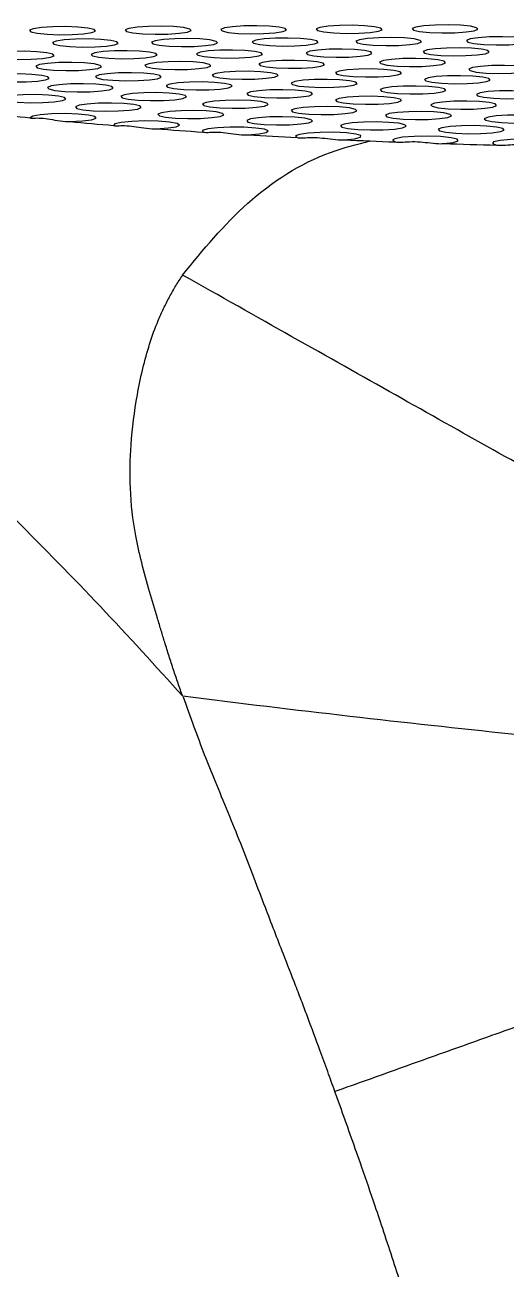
# Model space of a CAD drawing. Extents: x -54 to 18, y -18 to 89.
# Drawn here: x -22.762 to -21.888, y 19.416 to 21.676 of the extents above; entities that cross this region are included whole.
import ezdxf

# ---------------------------------------------------------------- set-up
doc = ezdxf.new("R2010")
doc.units = 0
doc.header["$MEASUREMENT"] = 0
doc.layers.add('GEOMETRY', color=2, linetype='Continuous', lineweight=25)

# ---------------------------------------------------------------- blocks, each defined once
blk = doc.blocks.new('2026 MINI-ASPIRE')
at = {"layer": 'GEOMETRY', "flags": 128}
for points in [[(-4.8457, -29.0928), (-4.8233, -29.0936), (-4.8, -29.0933), (-4.7794, -29.0919), (-4.7647, -29.0897), (-4.758, -29.087), (-4.7604, -29.0841), (-4.7716, -29.0816), (-4.7897, -29.0798), (-4.8122, -29.079), (-4.8355, -29.0793), (-4.8561, -29.0807), (-4.8708, -29.0829), (-4.8775, -29.0856), (-4.8751, -29.0885), (-4.8639, -29.091), (-4.8457, -29.0928)], [(-4.6721, -29.092), (-4.6497, -29.0928), (-4.6264, -29.0925), (-4.6058, -29.0911), (-4.591, -29.0889), (-4.5844, -29.0862), (-4.5868, -29.0833), (-4.5979, -29.0808), (-4.6161, -29.079), (-4.6386, -29.0782), (-4.6618, -29.0785), (-4.6824, -29.0799), (-4.6972, -29.0821), (-4.7039, -29.0848), (-4.7014, -29.0877), (-4.6903, -29.0902), (-4.6721, -29.092)], [(-4.4985, -29.0912), (-4.4761, -29.092), (-4.4528, -29.0917), (-4.4322, -29.0903), (-4.4174, -29.0881), (-4.4108, -29.0854), (-4.4132, -29.0825), (-4.4244, -29.08), (-4.4425, -29.0782), (-4.465, -29.0774), (-4.4883, -29.0777), (-4.5088, -29.0791), (-4.5236, -29.0813), (-4.5303, -29.084), (-4.5278, -29.0868), (-4.5167, -29.0894), (-4.4985, -29.0912)], [(-4.3252, -29.0903), (-4.3027, -29.0912), (-4.2794, -29.0909), (-4.2588, -29.0895), (-4.2441, -29.0873), (-4.2374, -29.0846), (-4.2398, -29.0817), (-4.251, -29.0792), (-4.2692, -29.0774), (-4.2916, -29.0766), (-4.3149, -29.0769), (-4.3355, -29.0782), (-4.3502, -29.0805), (-4.3569, -29.0832), (-4.3545, -29.086), (-4.3433, -29.0885), (-4.3252, -29.0903)], [(-4.1511, -29.0895), (-4.1287, -29.0903), (-4.1054, -29.09), (-4.0848, -29.0887), (-4.0701, -29.0865), (-4.0634, -29.0837), (-4.0658, -29.0809), (-4.077, -29.0784), (-4.0952, -29.0766), (-4.1176, -29.0758), (-4.1409, -29.0761), (-4.1615, -29.0774), (-4.1762, -29.0797), (-4.1829, -29.0824), (-4.1805, -29.0852), (-4.1693, -29.0877), (-4.1511, -29.0895)], [(-4.8042, -29.1152), (-4.7818, -29.116), (-4.7585, -29.1157), (-4.7379, -29.1143), (-4.7231, -29.1121), (-4.7165, -29.1094), (-4.7189, -29.1066), (-4.73, -29.1041), (-4.7482, -29.1023), (-4.7707, -29.1014), (-4.7939, -29.1017), (-4.8145, -29.1031), (-4.8293, -29.1053), (-4.8359, -29.108), (-4.8335, -29.1109), (-4.8224, -29.1134), (-4.8042, -29.1152)], [(-4.6242, -29.1144), (-4.6018, -29.1152), (-4.5785, -29.1149), (-4.5579, -29.1135), (-4.5431, -29.1113), (-4.5365, -29.1086), (-4.5389, -29.1057), (-4.55, -29.1032), (-4.5682, -29.1014), (-4.5907, -29.1006), (-4.6139, -29.1009), (-4.6345, -29.1023), (-4.6493, -29.1045), (-4.656, -29.1072), (-4.6535, -29.1101), (-4.6424, -29.1126), (-4.6242, -29.1144)], [(-4.4413, -29.1135), (-4.4189, -29.1143), (-4.3956, -29.114), (-4.375, -29.1127), (-4.3603, -29.1105), (-4.3536, -29.1077), (-4.356, -29.1049), (-4.3672, -29.1024), (-4.3854, -29.1006), (-4.4078, -29.0998), (-4.4311, -29.1001), (-4.4517, -29.1014), (-4.4664, -29.1036), (-4.4731, -29.1064), (-4.4707, -29.1092), (-4.4595, -29.1117), (-4.4413, -29.1135)], [(-4.2533, -29.1126), (-4.2308, -29.1134), (-4.2075, -29.1131), (-4.187, -29.1117), (-4.1722, -29.1095), (-4.1655, -29.1068), (-4.168, -29.1039), (-4.1791, -29.1014), (-4.1973, -29.0996), (-4.2197, -29.0988), (-4.243, -29.0991), (-4.2636, -29.1005), (-4.2784, -29.1027), (-4.285, -29.1054), (-4.2826, -29.1083), (-4.2715, -29.1108), (-4.2533, -29.1126)], [(-4.0523, -29.1113), (-4.0299, -29.1121), (-4.0066, -29.1118), (-3.986, -29.1104), (-3.9713, -29.1082), (-3.9646, -29.1055), (-3.967, -29.1026), (-3.9782, -29.1001), (-3.9964, -29.0983), (-4.0188, -29.0975), (-4.0421, -29.0978), (-4.0627, -29.0992), (-4.0774, -29.1014), (-4.0841, -29.1041), (-4.0817, -29.107), (-4.0705, -29.1095), (-4.0523, -29.1113)], [(-4.9205, -29.1376), (-4.8981, -29.1384), (-4.8748, -29.1381), (-4.8542, -29.1367), (-4.8394, -29.1345), (-4.8328, -29.1318), (-4.8352, -29.1289), (-4.8463, -29.1264), (-4.8645, -29.1246), (-4.887, -29.1238), (-4.9102, -29.1241), (-4.9308, -29.1255), (-4.9456, -29.1277), (-4.9522, -29.1304), (-4.9498, -29.1333), (-4.9387, -29.1358), (-4.9205, -29.1376)], [(-4.7338, -29.1365), (-4.7113, -29.1373), (-4.688, -29.137), (-4.6674, -29.1357), (-4.6527, -29.1335), (-4.646, -29.1307), (-4.6484, -29.1279), (-4.6596, -29.1254), (-4.6778, -29.1236), (-4.7002, -29.1228), (-4.7235, -29.1231), (-4.7441, -29.1244), (-4.7588, -29.1266), (-4.7655, -29.1294), (-4.7631, -29.1322), (-4.7519, -29.1347), (-4.7338, -29.1365)], [(-4.5424, -29.1353), (-4.52, -29.1361), (-4.4967, -29.1358), (-4.4761, -29.1344), (-4.4614, -29.1322), (-4.4547, -29.1295), (-4.4571, -29.1266), (-4.4683, -29.1241), (-4.4864, -29.1223), (-4.5089, -29.1215), (-4.5322, -29.1218), (-4.5528, -29.1232), (-4.5675, -29.1254), (-4.5742, -29.1281), (-4.5718, -29.131), (-4.5606, -29.1335), (-4.5424, -29.1353)], [(-4.3434, -29.1337), (-4.321, -29.1345), (-4.2977, -29.1342), (-4.2771, -29.1328), (-4.2624, -29.1306), (-4.2557, -29.1279), (-4.2581, -29.125), (-4.2693, -29.1225), (-4.2875, -29.1207), (-4.3099, -29.1199), (-4.3332, -29.1202), (-4.3538, -29.1216), (-4.3685, -29.1238), (-4.3752, -29.1265), (-4.3728, -29.1294), (-4.3616, -29.1319), (-4.3434, -29.1337)], [(-4.1307, -29.1312), (-4.1083, -29.132), (-4.085, -29.1317), (-4.0644, -29.1304), (-4.0497, -29.1282), (-4.043, -29.1254), (-4.0454, -29.1226), (-4.0566, -29.1201), (-4.0748, -29.1183), (-4.0972, -29.1175), (-4.1205, -29.1178), (-4.1411, -29.1191), (-4.1558, -29.1213), (-4.1625, -29.1241), (-4.1601, -29.1269), (-4.1489, -29.1294), (-4.1307, -29.1312)], [(-4.8344, -29.1579), (-4.812, -29.1587), (-4.7887, -29.1584), (-4.7681, -29.157), (-4.7534, -29.1548), (-4.7467, -29.1521), (-4.7491, -29.1493), (-4.7603, -29.1467), (-4.7785, -29.1449), (-4.8009, -29.1441), (-4.8242, -29.1444), (-4.8448, -29.1458), (-4.8595, -29.148), (-4.8662, -29.1507), (-4.8638, -29.1536), (-4.8526, -29.1561), (-4.8344, -29.1579)], [(-4.6362, -29.1562), (-4.6138, -29.157), (-4.5905, -29.1567), (-4.5699, -29.1553), (-4.5552, -29.1531), (-4.5485, -29.1504), (-4.5509, -29.1475), (-4.5621, -29.145), (-4.5802, -29.1432), (-4.6027, -29.1424), (-4.626, -29.1427), (-4.6465, -29.1441), (-4.6613, -29.1463), (-4.668, -29.149), (-4.6655, -29.1519), (-4.6544, -29.1544), (-4.6362, -29.1562)], [(-4.4297, -29.1539), (-4.4073, -29.1547), (-4.384, -29.1544), (-4.3634, -29.1531), (-4.3487, -29.1509), (-4.342, -29.1481), (-4.3444, -29.1453), (-4.3556, -29.1428), (-4.3737, -29.141), (-4.3962, -29.1402), (-4.4195, -29.1405), (-4.44, -29.1418), (-4.4548, -29.144), (-4.4615, -29.1468), (-4.459, -29.1496), (-4.4479, -29.1521), (-4.4297, -29.1539)], [(-4.2101, -29.1505), (-4.1876, -29.1514), (-4.1643, -29.1511), (-4.1437, -29.1497), (-4.129, -29.1475), (-4.1223, -29.1447), (-4.1247, -29.1419), (-4.1359, -29.1394), (-4.1541, -29.1376), (-4.1765, -29.1368), (-4.1998, -29.1371), (-4.2204, -29.1384), (-4.2351, -29.1407), (-4.2418, -29.1434), (-4.2394, -29.1462), (-4.2282, -29.1487), (-4.2101, -29.1505)], [(-4.0484, -29.1632), (-4.0259, -29.164), (-4.0026, -29.1637), (-3.9821, -29.1624), (-3.9673, -29.1601), (-3.9606, -29.1574), (-3.9631, -29.1546), (-3.9742, -29.1521), (-3.9924, -29.1503), (-4.0148, -29.1495), (-4.0381, -29.1498), (-4.0587, -29.1511), (-4.0734, -29.1533), (-4.0801, -29.1561), (-4.0777, -29.1589), (-4.0665, -29.1614), (-4.0484, -29.1632)], [(-4.9295, -29.1787), (-4.9071, -29.1795), (-4.8838, -29.1792), (-4.8632, -29.1779), (-4.8485, -29.1756), (-4.8418, -29.1729), (-4.8442, -29.1701), (-4.8554, -29.1676), (-4.8735, -29.1658), (-4.896, -29.165), (-4.9193, -29.1653), (-4.9398, -29.1666), (-4.9546, -29.1688), (-4.9613, -29.1716), (-4.9588, -29.1744), (-4.9477, -29.1769), (-4.9295, -29.1787)], [(-4.7261, -29.1765), (-4.7036, -29.1774), (-4.6804, -29.1771), (-4.6598, -29.1757), (-4.645, -29.1735), (-4.6384, -29.1708), (-4.6408, -29.1679), (-4.6519, -29.1654), (-4.6701, -29.1636), (-4.6925, -29.1628), (-4.7158, -29.1631), (-4.7364, -29.1644), (-4.7512, -29.1667), (-4.7578, -29.1694), (-4.7554, -29.1722), (-4.7443, -29.1747), (-4.7261, -29.1765)], [(-4.5141, -29.1737), (-4.4917, -29.1745), (-4.4684, -29.1742), (-4.4478, -29.1728), (-4.433, -29.1706), (-4.4264, -29.1679), (-4.4288, -29.1651), (-4.4399, -29.1626), (-4.4581, -29.1608), (-4.4806, -29.1599), (-4.5038, -29.1602), (-4.5244, -29.1616), (-4.5392, -29.1638), (-4.5459, -29.1665), (-4.5434, -29.1694), (-4.5323, -29.1719), (-4.5141, -29.1737)], [(-4.2901, -29.1696), (-4.2677, -29.1704), (-4.2444, -29.1701), (-4.2238, -29.1688), (-4.2091, -29.1666), (-4.2024, -29.1638), (-4.2048, -29.161), (-4.216, -29.1585), (-4.2342, -29.1567), (-4.2566, -29.1559), (-4.2799, -29.1562), (-4.3005, -29.1575), (-4.3152, -29.1597), (-4.3219, -29.1625), (-4.3195, -29.1653), (-4.3083, -29.1678), (-4.2901, -29.1696)], [(-4.1287, -29.1818), (-4.1063, -29.1827), (-4.083, -29.1824), (-4.0624, -29.181), (-4.0477, -29.1788), (-4.041, -29.1761), (-4.0434, -29.1732), (-4.0546, -29.1707), (-4.0727, -29.1689), (-4.0952, -29.1681), (-4.1185, -29.1684), (-4.139, -29.1697), (-4.1538, -29.172), (-4.1605, -29.1747), (-4.158, -29.1775), (-4.1469, -29.18), (-4.1287, -29.1818)], [(-4.8133, -29.1965), (-4.7909, -29.1974), (-4.7676, -29.1971), (-4.747, -29.1957), (-4.7323, -29.1935), (-4.7256, -29.1907), (-4.728, -29.1879), (-4.7392, -29.1854), (-4.7574, -29.1836), (-4.7798, -29.1828), (-4.8031, -29.1831), (-4.8237, -29.1844), (-4.8384, -29.1867), (-4.8451, -29.1894), (-4.8427, -29.1922), (-4.8315, -29.1947), (-4.8133, -29.1965)], [(-4.5975, -29.1932), (-4.5751, -29.194), (-4.5518, -29.1937), (-4.5312, -29.1923), (-4.5164, -29.1901), (-4.5098, -29.1874), (-4.5122, -29.1846), (-4.5233, -29.1821), (-4.5415, -29.1803), (-4.564, -29.1794), (-4.5873, -29.1797), (-4.6078, -29.1811), (-4.6226, -29.1833), (-4.6293, -29.186), (-4.6268, -29.1889), (-4.6157, -29.1914), (-4.5975, -29.1932)], [(-4.4512, -29.2075), (-4.4288, -29.2083), (-4.4055, -29.208), (-4.3849, -29.2067), (-4.3701, -29.2044), (-4.3635, -29.2017), (-4.3659, -29.1989), (-4.377, -29.1964), (-4.3952, -29.1946), (-4.4177, -29.1938), (-4.441, -29.194), (-4.4615, -29.1954), (-4.4763, -29.1976), (-4.483, -29.2004), (-4.4805, -29.2032), (-4.4694, -29.2057), (-4.4512, -29.2075)], [(-4.3706, -29.1886), (-4.3481, -29.1894), (-4.3248, -29.1891), (-4.3042, -29.1878), (-4.2895, -29.1855), (-4.2828, -29.1828), (-4.2852, -29.18), (-4.2964, -29.1775), (-4.3146, -29.1757), (-4.337, -29.1748), (-4.3603, -29.1751), (-4.3809, -29.1765), (-4.3956, -29.1787), (-4.4023, -29.1815), (-4.3999, -29.1843), (-4.3887, -29.1868), (-4.3706, -29.1886)], [(-4.2093, -29.2005), (-4.1868, -29.2013), (-4.1636, -29.201), (-4.143, -29.1997), (-4.1282, -29.1975), (-4.1216, -29.1947), (-4.124, -29.1919), (-4.1351, -29.1894), (-4.1533, -29.1876), (-4.1757, -29.1868), (-4.199, -29.1871), (-4.2196, -29.1884), (-4.2344, -29.1906), (-4.241, -29.1934), (-4.2386, -29.1962), (-4.2275, -29.1987), (-4.2093, -29.2005)], [(-4.0344, -29.2091), (-4.012, -29.2099), (-3.9887, -29.2096), (-3.9681, -29.2083), (-3.9534, -29.2061), (-3.9467, -29.2033), (-3.9491, -29.2005), (-3.9603, -29.198), (-3.9785, -29.1962), (-4.0009, -29.1954), (-4.0242, -29.1957), (-4.0448, -29.197), (-4.0595, -29.1992), (-4.0662, -29.202), (-4.0638, -29.2048), (-4.0526, -29.2073), (-4.0344, -29.2091)], [(-4.8992, -29.2163), (-4.8768, -29.2171), (-4.8535, -29.2168), (-4.8329, -29.2154), (-4.8181, -29.2132), (-4.8115, -29.2105), (-4.8139, -29.2077), (-4.8251, -29.2051), (-4.8432, -29.2033), (-4.8657, -29.2025), (-4.889, -29.2028), (-4.9095, -29.2042), (-4.9243, -29.2064), (-4.931, -29.2091), (-4.9285, -29.212), (-4.9174, -29.2145), (-4.8992, -29.2163)], [(-4.7624, -29.2317), (-4.74, -29.2325), (-4.7167, -29.2322), (-4.6961, -29.2309), (-4.6814, -29.2286), (-4.6747, -29.2259), (-4.6771, -29.2231), (-4.6883, -29.2206), (-4.7065, -29.2188), (-4.7289, -29.2179), (-4.7522, -29.2182), (-4.7728, -29.2196), (-4.7875, -29.2218), (-4.7942, -29.2245), (-4.7918, -29.2274), (-4.7806, -29.2299), (-4.7624, -29.2317)], [(-4.6801, -29.2125), (-4.6577, -29.2133), (-4.6344, -29.213), (-4.6138, -29.2117), (-4.599, -29.2094), (-4.5924, -29.2067), (-4.5948, -29.2039), (-4.6059, -29.2014), (-4.6241, -29.1996), (-4.6466, -29.1988), (-4.6698, -29.199), (-4.6904, -29.2004), (-4.7052, -29.2026), (-4.7119, -29.2054), (-4.7094, -29.2082), (-4.6983, -29.2107), (-4.6801, -29.2125)], [(-4.5318, -29.2263), (-4.5094, -29.2272), (-4.4861, -29.2269), (-4.4655, -29.2255), (-4.4507, -29.2233), (-4.4441, -29.2206), (-4.4465, -29.2177), (-4.4577, -29.2152), (-4.4758, -29.2134), (-4.4983, -29.2126), (-4.5216, -29.2129), (-4.5421, -29.2143), (-4.5569, -29.2165), (-4.5636, -29.2192), (-4.5611, -29.222), (-4.55, -29.2246), (-4.5318, -29.2263)], [(-4.29, -29.2192), (-4.2676, -29.22), (-4.2443, -29.2197), (-4.2237, -29.2184), (-4.209, -29.2161), (-4.2023, -29.2134), (-4.2047, -29.2106), (-4.2159, -29.2081), (-4.234, -29.2063), (-4.2565, -29.2054), (-4.2798, -29.2057), (-4.3004, -29.2071), (-4.3151, -29.2093), (-4.3218, -29.212), (-4.3194, -29.2149), (-4.3082, -29.2174), (-4.29, -29.2192)], [(-4.1171, -29.228), (-4.0946, -29.2289), (-4.0713, -29.2286), (-4.0508, -29.2272), (-4.036, -29.225), (-4.0293, -29.2223), (-4.0318, -29.2194), (-4.0429, -29.2169), (-4.0611, -29.2151), (-4.0835, -29.2143), (-4.1068, -29.2146), (-4.1274, -29.216), (-4.1422, -29.2182), (-4.1488, -29.2209), (-4.1464, -29.2237), (-4.1353, -29.2262), (-4.1171, -29.228)], [(-4.8042, -29.2515), (-4.7817, -29.2503), (-4.765, -29.2481), (-4.7569, -29.2453), (-4.7588, -29.2423), (-4.7703, -29.2397), (-4.7894, -29.2378), (-4.8131, -29.237), (-4.8374, -29.2375), (-4.8581, -29.2391), (-4.8719, -29.2415), (-4.8764, -29.2445)], [(-4.6126, -29.2452), (-4.5902, -29.246), (-4.5669, -29.2457), (-4.5463, -29.2443), (-4.5316, -29.2421), (-4.5249, -29.2394), (-4.5273, -29.2366), (-4.5385, -29.234), (-4.5566, -29.2322), (-4.5791, -29.2314), (-4.6024, -29.2317), (-4.6229, -29.2331), (-4.6377, -29.2353), (-4.6444, -29.238), (-4.6419, -29.2409), (-4.6308, -29.2434), (-4.6126, -29.2452)], [(-4.3707, -29.2379), (-4.3483, -29.2387), (-4.325, -29.2384), (-4.3044, -29.237), (-4.2896, -29.2348), (-4.283, -29.2321), (-4.2854, -29.2292), (-4.2965, -29.2267), (-4.3147, -29.2249), (-4.3372, -29.2241), (-4.3604, -29.2244), (-4.381, -29.2258), (-4.3958, -29.228), (-4.4025, -29.2307), (-4.4, -29.2336), (-4.3889, -29.2361), (-4.3707, -29.2379)], [(-4.1992, -29.2469), (-4.1768, -29.2477), (-4.1535, -29.2474), (-4.1329, -29.2461), (-4.1181, -29.2439), (-4.1115, -29.2411), (-4.1139, -29.2383), (-4.125, -29.2358), (-4.1432, -29.234), (-4.1657, -29.2332), (-4.189, -29.2335), (-4.2095, -29.2348), (-4.2243, -29.237), (-4.231, -29.2398), (-4.2285, -29.2426), (-4.2174, -29.2451), (-4.1992, -29.2469)], [(-4.0199, -29.2533), (-3.9975, -29.2541), (-3.9742, -29.2538), (-3.9536, -29.2525), (-3.9389, -29.2503), (-3.9322, -29.2475), (-3.9346, -29.2447), (-3.9458, -29.2422), (-3.9639, -29.2404), (-3.9864, -29.2396), (-4.0097, -29.2399), (-4.0302, -29.2412), (-4.045, -29.2434), (-4.0517, -29.2462), (-4.0492, -29.249), (-4.0381, -29.2515), (-4.0199, -29.2533)], [(-4.6476, -29.2645), (-4.6261, -29.263), (-4.6112, -29.2607), (-4.6054, -29.2578), (-4.6097, -29.2548), (-4.6233, -29.2523), (-4.6439, -29.2507), (-4.6681, -29.2502), (-4.6919, -29.251), (-4.7113, -29.2528), (-4.7229, -29.2554), (-4.7249, -29.2584)], [(-4.4811, -29.2756), (-4.4609, -29.2739), (-4.448, -29.2713), (-4.4445, -29.2683), (-4.4511, -29.2654), (-4.4667, -29.2631), (-4.4885, -29.2618), (-4.5131, -29.2616), (-4.5362, -29.2626), (-4.5539, -29.2647), (-4.5633, -29.2675), (-4.5628, -29.2705)], [(-4.4515, -29.2566), (-4.4291, -29.2574), (-4.4058, -29.2571), (-4.3852, -29.2557), (-4.3705, -29.2535), (-4.3638, -29.2508), (-4.3662, -29.248), (-4.3774, -29.2454), (-4.3956, -29.2436), (-4.418, -29.2428), (-4.4413, -29.2431), (-4.4619, -29.2445), (-4.4766, -29.2467), (-4.4833, -29.2494), (-4.4809, -29.2523), (-4.4697, -29.2548), (-4.4515, -29.2566)], [(-4.2812, -29.2658), (-4.2587, -29.2666), (-4.2355, -29.2663), (-4.2149, -29.2649), (-4.2001, -29.2627), (-4.1934, -29.26), (-4.1959, -29.2571), (-4.207, -29.2546), (-4.2252, -29.2528), (-4.2476, -29.252), (-4.2709, -29.2523), (-4.2915, -29.2537), (-4.3063, -29.2559), (-4.3129, -29.2586), (-4.3105, -29.2615), (-4.2994, -29.264), (-4.2812, -29.2658)], [(-4.1036, -29.2726), (-4.0811, -29.2734), (-4.0579, -29.2731), (-4.0373, -29.2718), (-4.0225, -29.2695), (-4.0158, -29.2668), (-4.0183, -29.264), (-4.0294, -29.2615), (-4.0476, -29.2597), (-4.07, -29.2588), (-4.0933, -29.2591), (-4.1139, -29.2605), (-4.1287, -29.2627), (-4.1353, -29.2655), (-4.1329, -29.2683), (-4.1218, -29.2708), (-4.1036, -29.2726)], [(-4.3065, -29.2845), (-4.2876, -29.2826), (-4.2768, -29.2799), (-4.2757, -29.2769), (-4.2846, -29.2741), (-4.302, -29.272), (-4.3249, -29.2709), (-4.3496, -29.271), (-4.3717, -29.2723), (-4.3876, -29.2746), (-4.3947, -29.2775), (-4.3917, -29.2805)], [(-4.1253, -29.2914), (-4.1081, -29.2892), (-4.0994, -29.2864), (-4.1008, -29.2834), (-4.1119, -29.2807), (-4.131, -29.2788), (-4.1547, -29.278), (-4.1791, -29.2784), (-4.2001, -29.28), (-4.2141, -29.2825), (-4.2187, -29.2854), (-4.2132, -29.2884)], [(-3.9395, -29.296), (-3.9241, -29.2936), (-3.9177, -29.2907), (-3.9214, -29.2877), (-3.9347, -29.2852), (-3.9552, -29.2835), (-3.9795, -29.283), (-4.0035, -29.2837), (-4.0231, -29.2856), (-4.035, -29.2882), (-4.0371, -29.2912), (-4.0292, -29.294)]]:
    blk.add_lwpolyline(points, dxfattribs=at)
at = {"layer": 'GEOMETRY'}
for centre, radius, start, end in [((-4.1952, -22.5545), 6.7245, 263.5604, 264.18613), ((-4.0253, -20.8046), 8.4827, 264.73182, 265.26919), ((-3.887, -19.0477), 10.2451, 265.74268, 266.21776), ((-3.7833, -17.3903), 11.9057, 266.63985, 267.0708), ((-3.7135, -15.938), 13.3597, 267.4563, 267.85647), ((-3.6737, -14.7863), 14.5121, 268.2165, 268.59619)]:
    blk.add_arc(centre, radius, start, end, dxfattribs=at)
for points, knots in [([(-4.8764, -29.2445), (-4.8757, -29.2449), (-4.8742, -29.2456), (-4.8644, -29.2445), (-4.8498, -29.2456), (-4.8318, -29.2487), (-4.8162, -29.2514), (-4.807, -29.2515), (-4.8042, -29.2515)], [0, 0, 0, 0, 0.182916, 0.36517, 0.55816, 0.734993, 0.920261, 1, 1, 1, 1]), ([(-4.7249, -29.2584), (-4.7235, -29.2588), (-4.7208, -29.2595), (-4.7092, -29.2583), (-4.6933, -29.2592), (-4.6746, -29.2622), (-4.659, -29.2645), (-4.6501, -29.2645), (-4.6476, -29.2645)], [0, 0, 0, 0, 0.183751, 0.366846, 0.560428, 0.738044, 0.92435, 1, 1, 1, 1]), ([(-4.5996, -29.5301), (-4.5623, -29.4845), (-4.4879, -29.3933), (-4.3644, -29.3132), (-4.283, -29.2927), (-4.2585, -29.2865)], [0, 0, 0, 0, 0.4114398, 0.8227866, 1, 1, 1, 1]), ([(-4.5628, -29.2705), (-4.5608, -29.2708), (-4.5567, -29.2715), (-4.5436, -29.2702), (-4.5266, -29.2709), (-4.5073, -29.2736), (-4.4919, -29.2758), (-4.4835, -29.2756), (-4.4811, -29.2756)], [0, 0, 0, 0, 0.1846, 0.368553, 0.562739, 0.741158, 0.928515, 1, 1, 1, 1]), ([(-4.3917, -29.2805), (-4.389, -29.2808), (-4.3837, -29.2814), (-4.3691, -29.28), (-4.3511, -29.2805), (-4.3315, -29.283), (-4.3165, -29.2849), (-4.3086, -29.2846), (-4.3065, -29.2845)], [0, 0, 0, 0, 0.185457, 0.370273, 0.56507, 0.744304, 0.932714, 1, 1, 1, 1]), ([(-4.2132, -29.2884), (-4.21, -29.2886), (-4.2035, -29.2892), (-4.1875, -29.2876), (-4.1688, -29.288), (-4.1491, -29.2902), (-4.1346, -29.2918), (-4.1272, -29.2915), (-4.1253, -29.2914)], [0, 0, 0, 0, 0.186311, 0.371989, 0.567399, 0.747451, 0.936906, 1, 1, 1, 1]), ([(-4.0292, -29.294), (-4.0254, -29.2943), (-4.0177, -29.2948), (-4.0006, -29.293), (-3.9813, -29.2932), (-3.9617, -29.2952), (-3.9479, -29.2965), (-3.9411, -29.2961), (-3.9395, -29.296)], [0, 0, 0, 0, 0.187155, 0.373684, 0.569701, 0.750567, 0.941048, 1, 1, 1, 1]), ([(-4.5995, -30.2953), (-4.6023, -30.2873), (-4.608, -30.2713), (-4.6162, -30.2469), (-4.6243, -30.2222), (-4.6317, -30.1986), (-4.6387, -30.1756), (-4.6479, -30.145), (-4.6601, -30.1037), (-4.674, -30.0539), (-4.6881, -29.9916), (-4.6963, -29.9199), (-4.6944, -29.8341), (-4.6851, -29.7616), (-4.6726, -29.7008), (-4.6602, -29.6555), (-4.6471, -29.6193), (-4.6344, -29.5909), (-4.6237, -29.57), (-4.6122, -29.5496), (-4.6038, -29.5366), (-4.5995, -29.5301)], [0, 0, 0, 0, 0.031866, 0.064172, 0.096926, 0.130138, 0.15737, 0.187671, 0.250745, 0.31976, 0.382216, 0.491885, 0.590739, 0.705301, 0.767046, 0.824756, 0.882201, 0.911941, 0.941802, 0.970648, 1, 1, 1, 1]), ([(-3.3119, -30.2554), (-3.3901, -30.2107), (-3.4755, -30.162), (-3.6613, -30.0572), (-3.7616, -30.001), (-3.9767, -29.8806), (-4.0914, -29.8164), (-4.335, -29.6795), (-4.4637, -29.6068), (-4.5996, -29.5301)], [0, 0, 0, 0, 0.25, 0.25, 0.5, 0.5, 0.75, 0.75, 1, 1, 1, 1]), ([(-3.4461, -30.4247), (-3.5351, -30.4146), (-3.626, -30.4043), (-3.8114, -30.3842), (-3.9061, -30.3743), (-4.0987, -30.3538), (-4.1967, -30.3431), (-4.3958, -30.3203), (-4.4968, -30.308), (-4.5995, -30.2953)], [0, 0, 0, 0, 0.25, 0.25, 0.5, 0.5, 0.75, 0.75, 1, 1, 1, 1]), ([(-4.323, -31.0132), (-4.3274, -31.0011), (-4.3364, -30.9761), (-4.3528, -30.9312), (-4.3683, -30.8892), (-4.3831, -30.85), (-4.3979, -30.8116), (-4.4147, -30.7685), (-4.4332, -30.7212), (-4.4507, -30.6752), (-4.471, -30.6223), (-4.4933, -30.5647), (-4.517, -30.5059), (-4.5393, -30.4522), (-4.5601, -30.4006), (-4.5793, -30.3498), (-4.5918, -30.3149), (-4.5983, -30.2967)], [0, 0, 0, 0, 0.050229, 0.103896, 0.186605, 0.225302, 0.267528, 0.347512, 0.406033, 0.465755, 0.540107, 0.62756, 0.707092, 0.787971, 0.854761, 0.924644, 1, 1, 1, 1]), ([(-3.7308, -34.948), (-3.7308, -34.808), (-3.7356, -34.6621), (-3.7574, -34.3579), (-3.7745, -34.1997), (-3.8242, -33.871), (-3.8569, -33.7005), (-3.9414, -33.3479), (-3.9934, -33.1658), (-4.1209, -32.7915), (-4.1965, -32.5994), (-4.376, -32.2079), (-4.4799, -32.0086), (-4.7206, -31.6071), (-4.8576, -31.405), (-5.1686, -31.0043), (-5.3427, -30.8057), (-5.5369, -30.6131)], [0, 0, 0, 0, 0.125, 0.125, 0.25, 0.25, 0.375, 0.375, 0.5, 0.5, 0.625, 0.625, 0.75, 0.75, 0.875, 0.875, 1, 1, 1, 1]), ([(-3.3885, -30.6754), (-3.4657, -30.7039), (-3.543, -30.7324), (-3.6986, -30.7893), (-3.7768, -30.8176), (-3.8942, -30.8599), (-3.9334, -30.874), (-4.0116, -30.902), (-4.0506, -30.9159), (-4.1286, -30.9437), (-4.1675, -30.9576), (-4.2452, -30.9854), (-4.2841, -30.9993), (-4.323, -31.0132)], [0, 0, 0, 0, 0.25, 0.25, 0.5, 0.5, 0.625, 0.625, 0.75, 0.75, 0.875, 0.875, 1, 1, 1, 1]), ([(-4.0152, -32.0159), (-4.0206, -31.995), (-4.0313, -31.9532), (-4.0478, -31.8905), (-4.0646, -31.8279), (-4.0819, -31.7654), (-4.0996, -31.7029), (-4.1176, -31.6405), (-4.1409, -31.5616), (-4.1695, -31.4682), (-4.2037, -31.3607), (-4.2317, -31.2754), (-4.2561, -31.2028), (-4.281, -31.1307), (-4.3044, -31.0651), (-4.3199, -31.0219), (-4.323, -31.0132)], [0, 0, 0, 0, 0.061682, 0.123406, 0.185174, 0.246991, 0.308857, 0.370776, 0.43275, 0.543975, 0.649999, 0.755332, 0.800835, 0.868746, 0.973663, 1, 1, 1, 1])]:
    blk.add_open_spline(points, degree=3, knots=knots, dxfattribs=at)
blk.add_open_spline([(-4.5995, -30.2953), (-4.6974, -30.1852), (-4.7987, -30.0781), (-4.9033, -29.9743)], degree=3, dxfattribs=at)

msp = doc.modelspace()

# ---------------------------------------------------------------- block references
msp.add_blockref('2026 MINI-ASPIRE', (-17.8759, 50.7518))

doc.saveas('drawing.dxf')
